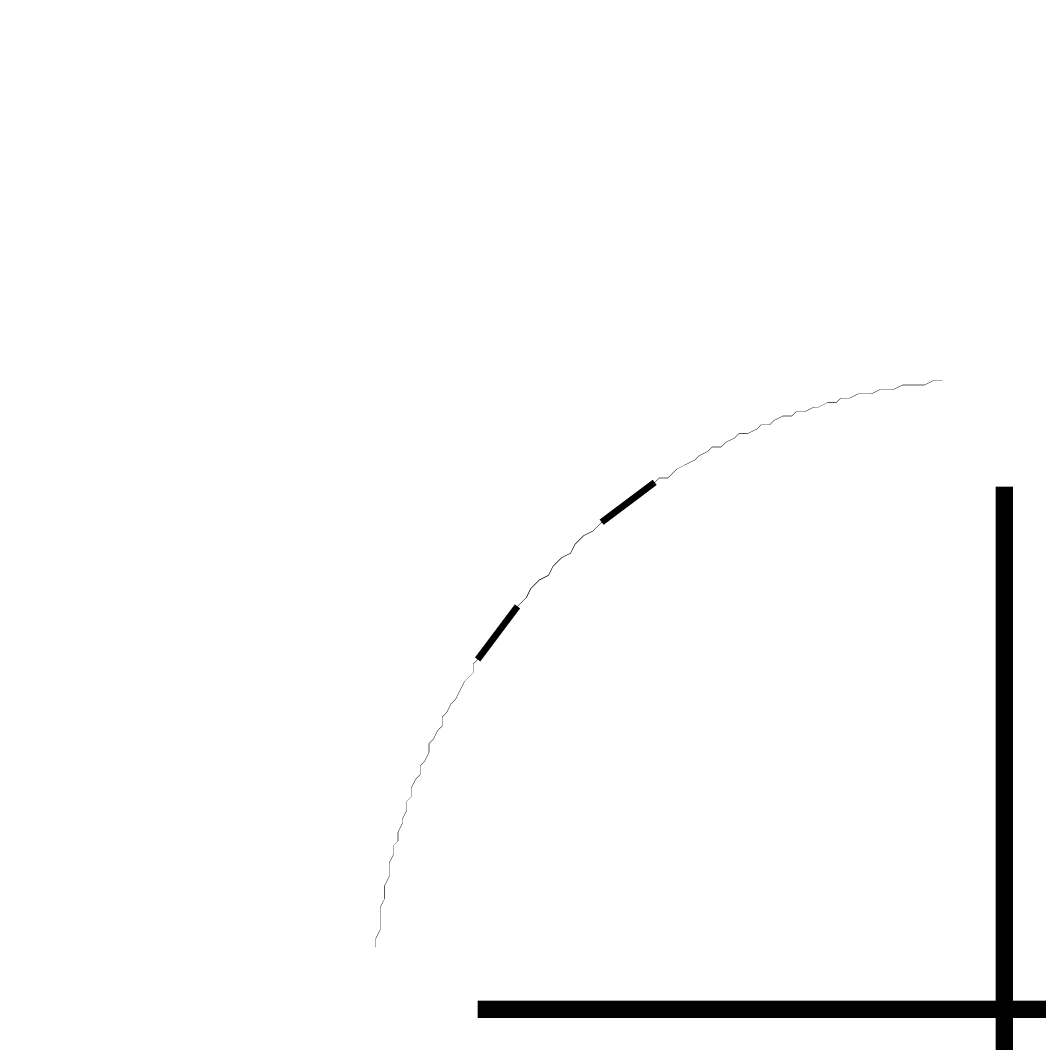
# Model space of a CAD drawing. Extents: x 0 to 595, y -1 to 841.
# Drawn here: x 387.906 to 392.782, y 172.206 to 177.1 of the extents above; entities that cross this region are included whole.
import ezdxf

# ---------------------------------------------------------------- set-up
doc = ezdxf.new("R2010")
doc.units = 0
doc.header["$MEASUREMENT"] = 0
doc.header["$XCLIPFRAME"] = 2
doc.linetypes.add('atContinuous2', pattern=[0])
doc.layers.add('at_Entity', color=7, linetype='Continuous')
picture_1 = doc.add_image_def('image1.jpg', size_in_pixel=(1446, 2048))

msp = doc.modelspace()

# ---------------------------------------------------------------- linework, layer by layer
at = {"layer": 'at_Entity', "color": 7}
for points in [[(389.6061, 172.6661, 0.00212, 0.00212, 0), (389.6061, 172.7084, 0.00212, 0.00212, 0), (389.6273, 172.7508, 0.00212, 0.00212, 0), (389.6273, 172.8567, 0.00212, 0.00212, 0), (389.6485, 172.899, 0.00212, 0.00212, 0), (389.6485, 172.9626, 0.00212, 0.00212, 0), (389.6696, 173.0049, 0.00212, 0.00212, 0), (389.6696, 173.0685, 0.00212, 0.00212, 0), (389.6908, 173.1108, 0.00212, 0.00212, 0), (389.6908, 173.1532, 0.00212, 0.00212, 0), (389.712, 173.1744, 0.00212, 0.00212, 0), (389.712, 173.2167, 0.00212, 0.00212, 0), (389.7332, 173.2591, 0.00212, 0.00212, 0), (389.7332, 173.2803, 0.00212, 0.00212, 0), (389.7544, 173.3226, 0.00212, 0.00212, 0), (389.7544, 173.365, 0.00212, 0.00212, 0), (389.7755, 173.3862, 0.00212, 0.00212, 0), (389.7755, 173.4285, 0.00212, 0.00212, 0), (389.7967, 173.4709, 0.00212, 0.00212, 0), (389.8179, 173.4921, 0.00212, 0.00212, 0), (389.8179, 173.5344, 0.00212, 0.00212, 0), (389.8391, 173.5556, 0.00212, 0.00212, 0), (389.8603, 173.598, 0.00212, 0.00212, 0), (389.8603, 173.6403, 0.00212, 0.00212, 0), (389.8814, 173.6615, 0.00212, 0.00212, 0), (389.9026, 173.7039, 0.00212, 0.00212, 0), (389.9238, 173.7251, 0.00212, 0.00212, 0), (389.9238, 173.7674, 0.00212, 0.00212, 0), (389.945, 173.7886, 0.00212, 0.00212, 0), (389.9662, 173.831, 0.00212, 0.00212, 0), (389.9873, 173.8521, 0.00212, 0.00212, 0), (390.0085, 173.8945, 0.00212, 0.00212, 0), (390.0297, 173.9369, 0.00212, 0.00212, 0), (390.0509, 173.958, 0.00212, 0.00212, 0), (390.0721, 173.9792, 0.00212, 0.00212, 0), (390.0721, 174.0216, 0.00212, 0.00212, 0), (390.0932, 174.0428, 0.00212, 0.00212, 0), (390.2839, 174.2969, 0.00212, 0.00212, 0), (390.305, 174.3181, 0.00212, 0.00212, 0), (390.3262, 174.3393, 0.00212, 0.00212, 0), (390.3474, 174.3816, 0.00212, 0.00212, 0), (390.3686, 174.4028, 0.00212, 0.00212, 0), (390.3898, 174.424, 0.00212, 0.00212, 0), (390.4321, 174.4452, 0.00212, 0.00212, 0), (390.4533, 174.4875, 0.00212, 0.00212, 0), (390.4957, 174.5299, 0.00212, 0.00212, 0), (390.538, 174.5511, 0.00212, 0.00212, 0), (390.5592, 174.5934, 0.00212, 0.00212, 0), (390.5804, 174.6146, 0.00212, 0.00212, 0), (390.6016, 174.6358, 0.00212, 0.00212, 0), (390.6439, 174.657, 0.00212, 0.00212, 0), (390.6651, 174.6782, 0.00212, 0.00212, 0), (390.6863, 174.6993, 0.00212, 0.00212, 0), (390.9404, 174.89, 0.00212, 0.00212, 0), (390.9616, 174.9111, 0.00212, 0.00212, 0), (391.004, 174.9111, 0.00212, 0.00212, 0), (391.0252, 174.9323, 0.00212, 0.00212, 0), (391.0463, 174.9535, 0.00212, 0.00212, 0), (391.1311, 174.9959, 0.00212, 0.00212, 0), (391.1522, 175.017, 0.00212, 0.00212, 0), (391.1946, 175.0382, 0.00212, 0.00212, 0), (391.2158, 175.0594, 0.00212, 0.00212, 0), (391.2581, 175.0594, 0.00212, 0.00212, 0), (391.2793, 175.0806, 0.00212, 0.00212, 0), (391.3217, 175.1018, 0.00212, 0.00212, 0), (391.3429, 175.1229, 0.00212, 0.00212, 0), (391.3852, 175.1229, 0.00212, 0.00212, 0), (391.4276, 175.1441, 0.00212, 0.00212, 0), (391.4488, 175.1653, 0.00212, 0.00212, 0), (391.4911, 175.1653, 0.00212, 0.00212, 0), (391.5123, 175.1865, 0.00212, 0.00212, 0), (391.5547, 175.2077, 0.00212, 0.00212, 0), (391.597, 175.2077, 0.00212, 0.00212, 0), (391.6182, 175.2288, 0.00212, 0.00212, 0), (391.6606, 175.2288, 0.00212, 0.00212, 0), (391.7029, 175.25, 0.00212, 0.00212, 0), (391.7241, 175.25, 0.00212, 0.00212, 0), (391.7665, 175.2712, 0.00212, 0.00212, 0), (391.8088, 175.2712, 0.00212, 0.00212, 0), (391.83, 175.2924, 0.00212, 0.00212, 0), (391.8724, 175.2924, 0.00212, 0.00212, 0), (391.9147, 175.3136, 0.00212, 0.00212, 0), (391.9783, 175.3136, 0.00212, 0.00212, 0), (392.0206, 175.3347, 0.00212, 0.00212, 0), (392.0842, 175.3347, 0.00212, 0.00212, 0), (392.1265, 175.3559, 0.00212, 0.00212, 0), (392.2324, 175.3559, 0.00212, 0.00212, 0), (392.2748, 175.3771, 0.00212, 0.00212, 0), (392.3171, 175.3771, 0.00212, 0.00212, 0)], [(389.6061, 172.6661, 0.00212, 0.00212, 0), (389.6061, 172.7084, 0.00212, 0.00212, 0), (389.6273, 172.7508, 0.00212, 0.00212, 0), (389.6273, 172.8567, 0.00212, 0.00212, 0), (389.6485, 172.899, 0.00212, 0.00212, 0), (389.6485, 172.9626, 0.00212, 0.00212, 0), (389.6696, 173.0049, 0.00212, 0.00212, 0), (389.6696, 173.0685, 0.00212, 0.00212, 0), (389.6908, 173.1108, 0.00212, 0.00212, 0), (389.6908, 173.1532, 0.00212, 0.00212, 0), (389.712, 173.1744, 0.00212, 0.00212, 0), (389.712, 173.2167, 0.00212, 0.00212, 0), (389.7332, 173.2591, 0.00212, 0.00212, 0), (389.7332, 173.2803, 0.00212, 0.00212, 0), (389.7544, 173.3226, 0.00212, 0.00212, 0), (389.7544, 173.365, 0.00212, 0.00212, 0), (389.7755, 173.3862, 0.00212, 0.00212, 0), (389.7755, 173.4285, 0.00212, 0.00212, 0), (389.7967, 173.4709, 0.00212, 0.00212, 0), (389.8179, 173.4921, 0.00212, 0.00212, 0), (389.8179, 173.5344, 0.00212, 0.00212, 0), (389.8391, 173.5556, 0.00212, 0.00212, 0), (389.8603, 173.598, 0.00212, 0.00212, 0), (389.8603, 173.6403, 0.00212, 0.00212, 0), (389.8814, 173.6615, 0.00212, 0.00212, 0), (389.9026, 173.7039, 0.00212, 0.00212, 0), (389.9238, 173.7251, 0.00212, 0.00212, 0), (389.9238, 173.7674, 0.00212, 0.00212, 0), (389.945, 173.7886, 0.00212, 0.00212, 0), (389.9662, 173.831, 0.00212, 0.00212, 0), (389.9873, 173.8521, 0.00212, 0.00212, 0), (390.0085, 173.8945, 0.00212, 0.00212, 0), (390.0297, 173.9369, 0.00212, 0.00212, 0), (390.0509, 173.958, 0.00212, 0.00212, 0), (390.0721, 173.9792, 0.00212, 0.00212, 0), (390.0721, 174.0216, 0.00212, 0.00212, 0), (390.0932, 174.0428, 0.00212, 0.00212, 0), (390.2839, 174.2969, 0.00212, 0.00212, 0), (390.305, 174.3181, 0.00212, 0.00212, 0), (390.3262, 174.3393, 0.00212, 0.00212, 0), (390.3474, 174.3816, 0.00212, 0.00212, 0), (390.3686, 174.4028, 0.00212, 0.00212, 0), (390.3898, 174.424, 0.00212, 0.00212, 0), (390.4321, 174.4452, 0.00212, 0.00212, 0), (390.4533, 174.4875, 0.00212, 0.00212, 0), (390.4957, 174.5299, 0.00212, 0.00212, 0), (390.538, 174.5511, 0.00212, 0.00212, 0), (390.5592, 174.5934, 0.00212, 0.00212, 0), (390.5804, 174.6146, 0.00212, 0.00212, 0), (390.6016, 174.6358, 0.00212, 0.00212, 0), (390.6439, 174.657, 0.00212, 0.00212, 0), (390.6651, 174.6782, 0.00212, 0.00212, 0), (390.6863, 174.6993, 0.00212, 0.00212, 0), (390.9404, 174.89, 0.00212, 0.00212, 0), (390.9616, 174.9111, 0.00212, 0.00212, 0), (391.004, 174.9111, 0.00212, 0.00212, 0), (391.0252, 174.9323, 0.00212, 0.00212, 0), (391.0463, 174.9535, 0.00212, 0.00212, 0), (391.1311, 174.9959, 0.00212, 0.00212, 0), (391.1522, 175.017, 0.00212, 0.00212, 0), (391.1946, 175.0382, 0.00212, 0.00212, 0), (391.2158, 175.0594, 0.00212, 0.00212, 0), (391.2581, 175.0594, 0.00212, 0.00212, 0), (391.2793, 175.0806, 0.00212, 0.00212, 0), (391.3217, 175.1018, 0.00212, 0.00212, 0), (391.3429, 175.1229, 0.00212, 0.00212, 0), (391.3852, 175.1229, 0.00212, 0.00212, 0), (391.4276, 175.1441, 0.00212, 0.00212, 0), (391.4488, 175.1653, 0.00212, 0.00212, 0), (391.4911, 175.1653, 0.00212, 0.00212, 0), (391.5123, 175.1865, 0.00212, 0.00212, 0), (391.5547, 175.2077, 0.00212, 0.00212, 0), (391.597, 175.2077, 0.00212, 0.00212, 0), (391.6182, 175.2288, 0.00212, 0.00212, 0), (391.6606, 175.2288, 0.00212, 0.00212, 0), (391.7029, 175.25, 0.00212, 0.00212, 0), (391.7241, 175.25, 0.00212, 0.00212, 0), (391.7665, 175.2712, 0.00212, 0.00212, 0), (391.8088, 175.2712, 0.00212, 0.00212, 0), (391.83, 175.2924, 0.00212, 0.00212, 0), (391.8724, 175.2924, 0.00212, 0.00212, 0), (391.9147, 175.3136, 0.00212, 0.00212, 0), (391.9783, 175.3136, 0.00212, 0.00212, 0), (392.0206, 175.3347, 0.00212, 0.00212, 0), (392.0842, 175.3347, 0.00212, 0.00212, 0), (392.1265, 175.3559, 0.00212, 0.00212, 0), (392.2324, 175.3559, 0.00212, 0.00212, 0), (392.2748, 175.3771, 0.00212, 0.00212, 0), (392.3171, 175.3771, 0.00212, 0.00212, 0)], [(389.6061, 172.6661, 0.00212, 0.00212, 0), (389.6061, 172.7084, 0.00212, 0.00212, 0), (389.6273, 172.7508, 0.00212, 0.00212, 0), (389.6273, 172.8567, 0.00212, 0.00212, 0), (389.6485, 172.899, 0.00212, 0.00212, 0), (389.6485, 172.9626, 0.00212, 0.00212, 0), (389.6696, 173.0049, 0.00212, 0.00212, 0), (389.6696, 173.0685, 0.00212, 0.00212, 0), (389.6908, 173.1108, 0.00212, 0.00212, 0), (389.6908, 173.1532, 0.00212, 0.00212, 0), (389.712, 173.1744, 0.00212, 0.00212, 0), (389.712, 173.2167, 0.00212, 0.00212, 0), (389.7332, 173.2591, 0.00212, 0.00212, 0), (389.7332, 173.2803, 0.00212, 0.00212, 0), (389.7544, 173.3226, 0.00212, 0.00212, 0), (389.7544, 173.365, 0.00212, 0.00212, 0), (389.7755, 173.3862, 0.00212, 0.00212, 0), (389.7755, 173.4285, 0.00212, 0.00212, 0), (389.7967, 173.4709, 0.00212, 0.00212, 0), (389.8179, 173.4921, 0.00212, 0.00212, 0), (389.8179, 173.5344, 0.00212, 0.00212, 0), (389.8391, 173.5556, 0.00212, 0.00212, 0), (389.8603, 173.598, 0.00212, 0.00212, 0), (389.8603, 173.6403, 0.00212, 0.00212, 0), (389.8814, 173.6615, 0.00212, 0.00212, 0), (389.9026, 173.7039, 0.00212, 0.00212, 0), (389.9238, 173.7251, 0.00212, 0.00212, 0), (389.9238, 173.7674, 0.00212, 0.00212, 0), (389.945, 173.7886, 0.00212, 0.00212, 0), (389.9662, 173.831, 0.00212, 0.00212, 0), (389.9873, 173.8521, 0.00212, 0.00212, 0), (390.0085, 173.8945, 0.00212, 0.00212, 0), (390.0297, 173.9369, 0.00212, 0.00212, 0), (390.0509, 173.958, 0.00212, 0.00212, 0), (390.0721, 173.9792, 0.00212, 0.00212, 0), (390.0721, 174.0216, 0.00212, 0.00212, 0), (390.0932, 174.0428, 0.00212, 0.00212, 0), (390.2839, 174.2969, 0.00212, 0.00212, 0), (390.305, 174.3181, 0.00212, 0.00212, 0), (390.3262, 174.3393, 0.00212, 0.00212, 0), (390.3474, 174.3816, 0.00212, 0.00212, 0), (390.3686, 174.4028, 0.00212, 0.00212, 0), (390.3898, 174.424, 0.00212, 0.00212, 0), (390.4321, 174.4452, 0.00212, 0.00212, 0), (390.4533, 174.4875, 0.00212, 0.00212, 0), (390.4957, 174.5299, 0.00212, 0.00212, 0), (390.538, 174.5511, 0.00212, 0.00212, 0), (390.5592, 174.5934, 0.00212, 0.00212, 0), (390.5804, 174.6146, 0.00212, 0.00212, 0), (390.6016, 174.6358, 0.00212, 0.00212, 0), (390.6439, 174.657, 0.00212, 0.00212, 0), (390.6651, 174.6782, 0.00212, 0.00212, 0), (390.6863, 174.6993, 0.00212, 0.00212, 0), (390.9404, 174.89, 0.00212, 0.00212, 0), (390.9616, 174.9111, 0.00212, 0.00212, 0), (391.004, 174.9111, 0.00212, 0.00212, 0), (391.0252, 174.9323, 0.00212, 0.00212, 0), (391.0463, 174.9535, 0.00212, 0.00212, 0), (391.1311, 174.9959, 0.00212, 0.00212, 0), (391.1522, 175.017, 0.00212, 0.00212, 0), (391.1946, 175.0382, 0.00212, 0.00212, 0), (391.2158, 175.0594, 0.00212, 0.00212, 0), (391.2581, 175.0594, 0.00212, 0.00212, 0), (391.2793, 175.0806, 0.00212, 0.00212, 0), (391.3217, 175.1018, 0.00212, 0.00212, 0), (391.3429, 175.1229, 0.00212, 0.00212, 0), (391.3852, 175.1229, 0.00212, 0.00212, 0), (391.4276, 175.1441, 0.00212, 0.00212, 0), (391.4488, 175.1653, 0.00212, 0.00212, 0), (391.4911, 175.1653, 0.00212, 0.00212, 0), (391.5123, 175.1865, 0.00212, 0.00212, 0), (391.5547, 175.2077, 0.00212, 0.00212, 0), (391.597, 175.2077, 0.00212, 0.00212, 0), (391.6182, 175.2288, 0.00212, 0.00212, 0), (391.6606, 175.2288, 0.00212, 0.00212, 0), (391.7029, 175.25, 0.00212, 0.00212, 0), (391.7241, 175.25, 0.00212, 0.00212, 0), (391.7665, 175.2712, 0.00212, 0.00212, 0), (391.8088, 175.2712, 0.00212, 0.00212, 0), (391.83, 175.2924, 0.00212, 0.00212, 0), (391.8724, 175.2924, 0.00212, 0.00212, 0), (391.9147, 175.3136, 0.00212, 0.00212, 0), (391.9783, 175.3136, 0.00212, 0.00212, 0), (392.0206, 175.3347, 0.00212, 0.00212, 0), (392.0842, 175.3347, 0.00212, 0.00212, 0), (392.1265, 175.3559, 0.00212, 0.00212, 0), (392.2324, 175.3559, 0.00212, 0.00212, 0), (392.2748, 175.3771, 0.00212, 0.00212, 0), (392.3171, 175.3771, 0.00212, 0.00212, 0)], [(389.6061, 172.6661, 0.00212, 0.00212, 0), (389.6061, 172.7084, 0.00212, 0.00212, 0), (389.6273, 172.7508, 0.00212, 0.00212, 0), (389.6273, 172.8567, 0.00212, 0.00212, 0), (389.6485, 172.899, 0.00212, 0.00212, 0), (389.6485, 172.9626, 0.00212, 0.00212, 0), (389.6696, 173.0049, 0.00212, 0.00212, 0), (389.6696, 173.0685, 0.00212, 0.00212, 0), (389.6908, 173.1108, 0.00212, 0.00212, 0), (389.6908, 173.1532, 0.00212, 0.00212, 0), (389.712, 173.1744, 0.00212, 0.00212, 0), (389.712, 173.2167, 0.00212, 0.00212, 0), (389.7332, 173.2591, 0.00212, 0.00212, 0), (389.7332, 173.2803, 0.00212, 0.00212, 0), (389.7544, 173.3226, 0.00212, 0.00212, 0), (389.7544, 173.365, 0.00212, 0.00212, 0), (389.7755, 173.3862, 0.00212, 0.00212, 0), (389.7755, 173.4285, 0.00212, 0.00212, 0), (389.7967, 173.4709, 0.00212, 0.00212, 0), (389.8179, 173.4921, 0.00212, 0.00212, 0), (389.8179, 173.5344, 0.00212, 0.00212, 0), (389.8391, 173.5556, 0.00212, 0.00212, 0), (389.8603, 173.598, 0.00212, 0.00212, 0), (389.8603, 173.6403, 0.00212, 0.00212, 0), (389.8814, 173.6615, 0.00212, 0.00212, 0), (389.9026, 173.7039, 0.00212, 0.00212, 0), (389.9238, 173.7251, 0.00212, 0.00212, 0), (389.9238, 173.7674, 0.00212, 0.00212, 0), (389.945, 173.7886, 0.00212, 0.00212, 0), (389.9662, 173.831, 0.00212, 0.00212, 0), (389.9873, 173.8521, 0.00212, 0.00212, 0), (390.0085, 173.8945, 0.00212, 0.00212, 0), (390.0297, 173.9369, 0.00212, 0.00212, 0), (390.0509, 173.958, 0.00212, 0.00212, 0), (390.0721, 173.9792, 0.00212, 0.00212, 0), (390.0721, 174.0216, 0.00212, 0.00212, 0), (390.0932, 174.0428, 0.00212, 0.00212, 0), (390.2839, 174.2969, 0.00212, 0.00212, 0), (390.305, 174.3181, 0.00212, 0.00212, 0), (390.3262, 174.3393, 0.00212, 0.00212, 0), (390.3474, 174.3816, 0.00212, 0.00212, 0), (390.3686, 174.4028, 0.00212, 0.00212, 0), (390.3898, 174.424, 0.00212, 0.00212, 0), (390.4321, 174.4452, 0.00212, 0.00212, 0), (390.4533, 174.4875, 0.00212, 0.00212, 0), (390.4957, 174.5299, 0.00212, 0.00212, 0), (390.538, 174.5511, 0.00212, 0.00212, 0), (390.5592, 174.5934, 0.00212, 0.00212, 0), (390.5804, 174.6146, 0.00212, 0.00212, 0), (390.6016, 174.6358, 0.00212, 0.00212, 0), (390.6439, 174.657, 0.00212, 0.00212, 0), (390.6651, 174.6782, 0.00212, 0.00212, 0), (390.6863, 174.6993, 0.00212, 0.00212, 0), (390.9404, 174.89, 0.00212, 0.00212, 0), (390.9616, 174.9111, 0.00212, 0.00212, 0), (391.004, 174.9111, 0.00212, 0.00212, 0), (391.0252, 174.9323, 0.00212, 0.00212, 0), (391.0463, 174.9535, 0.00212, 0.00212, 0), (391.1311, 174.9959, 0.00212, 0.00212, 0), (391.1522, 175.017, 0.00212, 0.00212, 0), (391.1946, 175.0382, 0.00212, 0.00212, 0), (391.2158, 175.0594, 0.00212, 0.00212, 0), (391.2581, 175.0594, 0.00212, 0.00212, 0), (391.2793, 175.0806, 0.00212, 0.00212, 0), (391.3217, 175.1018, 0.00212, 0.00212, 0), (391.3429, 175.1229, 0.00212, 0.00212, 0), (391.3852, 175.1229, 0.00212, 0.00212, 0), (391.4276, 175.1441, 0.00212, 0.00212, 0), (391.4488, 175.1653, 0.00212, 0.00212, 0), (391.4911, 175.1653, 0.00212, 0.00212, 0), (391.5123, 175.1865, 0.00212, 0.00212, 0), (391.5547, 175.2077, 0.00212, 0.00212, 0), (391.597, 175.2077, 0.00212, 0.00212, 0), (391.6182, 175.2288, 0.00212, 0.00212, 0), (391.6606, 175.2288, 0.00212, 0.00212, 0), (391.7029, 175.25, 0.00212, 0.00212, 0), (391.7241, 175.25, 0.00212, 0.00212, 0), (391.7665, 175.2712, 0.00212, 0.00212, 0), (391.8088, 175.2712, 0.00212, 0.00212, 0), (391.83, 175.2924, 0.00212, 0.00212, 0), (391.8724, 175.2924, 0.00212, 0.00212, 0), (391.9147, 175.3136, 0.00212, 0.00212, 0), (391.9783, 175.3136, 0.00212, 0.00212, 0), (392.0206, 175.3347, 0.00212, 0.00212, 0), (392.0842, 175.3347, 0.00212, 0.00212, 0), (392.1265, 175.3559, 0.00212, 0.00212, 0), (392.2324, 175.3559, 0.00212, 0.00212, 0), (392.2748, 175.3771, 0.00212, 0.00212, 0), (392.3171, 175.3771, 0.00212, 0.00212, 0)], [(389.6061, 172.6661, 0.00212, 0.00212, 0), (389.6061, 172.7084, 0.00212, 0.00212, 0), (389.6273, 172.7508, 0.00212, 0.00212, 0), (389.6273, 172.8567, 0.00212, 0.00212, 0), (389.6485, 172.899, 0.00212, 0.00212, 0), (389.6485, 172.9626, 0.00212, 0.00212, 0), (389.6696, 173.0049, 0.00212, 0.00212, 0), (389.6696, 173.0685, 0.00212, 0.00212, 0), (389.6908, 173.1108, 0.00212, 0.00212, 0), (389.6908, 173.1532, 0.00212, 0.00212, 0), (389.712, 173.1744, 0.00212, 0.00212, 0), (389.712, 173.2167, 0.00212, 0.00212, 0), (389.7332, 173.2591, 0.00212, 0.00212, 0), (389.7332, 173.2803, 0.00212, 0.00212, 0), (389.7544, 173.3226, 0.00212, 0.00212, 0), (389.7544, 173.365, 0.00212, 0.00212, 0), (389.7755, 173.3862, 0.00212, 0.00212, 0), (389.7755, 173.4285, 0.00212, 0.00212, 0), (389.7967, 173.4709, 0.00212, 0.00212, 0), (389.8179, 173.4921, 0.00212, 0.00212, 0), (389.8179, 173.5344, 0.00212, 0.00212, 0), (389.8391, 173.5556, 0.00212, 0.00212, 0), (389.8603, 173.598, 0.00212, 0.00212, 0), (389.8603, 173.6403, 0.00212, 0.00212, 0), (389.8814, 173.6615, 0.00212, 0.00212, 0), (389.9026, 173.7039, 0.00212, 0.00212, 0), (389.9238, 173.7251, 0.00212, 0.00212, 0), (389.9238, 173.7674, 0.00212, 0.00212, 0), (389.945, 173.7886, 0.00212, 0.00212, 0), (389.9662, 173.831, 0.00212, 0.00212, 0), (389.9873, 173.8521, 0.00212, 0.00212, 0), (390.0085, 173.8945, 0.00212, 0.00212, 0), (390.0297, 173.9369, 0.00212, 0.00212, 0), (390.0509, 173.958, 0.00212, 0.00212, 0), (390.0721, 173.9792, 0.00212, 0.00212, 0), (390.0721, 174.0216, 0.00212, 0.00212, 0), (390.0932, 174.0428, 0.00212, 0.00212, 0), (390.2839, 174.2969, 0.00212, 0.00212, 0), (390.305, 174.3181, 0.00212, 0.00212, 0), (390.3262, 174.3393, 0.00212, 0.00212, 0), (390.3474, 174.3816, 0.00212, 0.00212, 0), (390.3686, 174.4028, 0.00212, 0.00212, 0), (390.3898, 174.424, 0.00212, 0.00212, 0), (390.4321, 174.4452, 0.00212, 0.00212, 0), (390.4533, 174.4875, 0.00212, 0.00212, 0), (390.4957, 174.5299, 0.00212, 0.00212, 0), (390.538, 174.5511, 0.00212, 0.00212, 0), (390.5592, 174.5934, 0.00212, 0.00212, 0), (390.5804, 174.6146, 0.00212, 0.00212, 0), (390.6016, 174.6358, 0.00212, 0.00212, 0), (390.6439, 174.657, 0.00212, 0.00212, 0), (390.6651, 174.6782, 0.00212, 0.00212, 0), (390.6863, 174.6993, 0.00212, 0.00212, 0), (390.9404, 174.89, 0.00212, 0.00212, 0), (390.9616, 174.9111, 0.00212, 0.00212, 0), (391.004, 174.9111, 0.00212, 0.00212, 0), (391.0252, 174.9323, 0.00212, 0.00212, 0), (391.0463, 174.9535, 0.00212, 0.00212, 0), (391.1311, 174.9959, 0.00212, 0.00212, 0), (391.1522, 175.017, 0.00212, 0.00212, 0), (391.1946, 175.0382, 0.00212, 0.00212, 0), (391.2158, 175.0594, 0.00212, 0.00212, 0), (391.2581, 175.0594, 0.00212, 0.00212, 0), (391.2793, 175.0806, 0.00212, 0.00212, 0), (391.3217, 175.1018, 0.00212, 0.00212, 0), (391.3429, 175.1229, 0.00212, 0.00212, 0), (391.3852, 175.1229, 0.00212, 0.00212, 0), (391.4276, 175.1441, 0.00212, 0.00212, 0), (391.4488, 175.1653, 0.00212, 0.00212, 0), (391.4911, 175.1653, 0.00212, 0.00212, 0), (391.5123, 175.1865, 0.00212, 0.00212, 0), (391.5547, 175.2077, 0.00212, 0.00212, 0), (391.597, 175.2077, 0.00212, 0.00212, 0), (391.6182, 175.2288, 0.00212, 0.00212, 0), (391.6606, 175.2288, 0.00212, 0.00212, 0), (391.7029, 175.25, 0.00212, 0.00212, 0), (391.7241, 175.25, 0.00212, 0.00212, 0), (391.7665, 175.2712, 0.00212, 0.00212, 0), (391.8088, 175.2712, 0.00212, 0.00212, 0), (391.83, 175.2924, 0.00212, 0.00212, 0), (391.8724, 175.2924, 0.00212, 0.00212, 0), (391.9147, 175.3136, 0.00212, 0.00212, 0), (391.9783, 175.3136, 0.00212, 0.00212, 0), (392.0206, 175.3347, 0.00212, 0.00212, 0), (392.0842, 175.3347, 0.00212, 0.00212, 0), (392.1265, 175.3559, 0.00212, 0.00212, 0), (392.2324, 175.3559, 0.00212, 0.00212, 0), (392.2748, 175.3771, 0.00212, 0.00212, 0), (392.3171, 175.3771, 0.00212, 0.00212, 0)], [(390.2839, 174.2969, 0.00212, 0.00212, 0), (390.305, 174.3181, 0.00212, 0.00212, 0), (390.3262, 174.3393, 0.00212, 0.00212, 0), (390.3474, 174.3816, 0.00212, 0.00212, 0), (390.3686, 174.4028, 0.00212, 0.00212, 0), (390.3898, 174.424, 0.00212, 0.00212, 0), (390.4321, 174.4452, 0.00212, 0.00212, 0), (390.4533, 174.4875, 0.00212, 0.00212, 0), (390.4957, 174.5299, 0.00212, 0.00212, 0), (390.538, 174.5511, 0.00212, 0.00212, 0), (390.5592, 174.5934, 0.00212, 0.00212, 0), (390.5804, 174.6146, 0.00212, 0.00212, 0), (390.6016, 174.6358, 0.00212, 0.00212, 0), (390.6439, 174.657, 0.00212, 0.00212, 0), (390.6651, 174.6782, 0.00212, 0.00212, 0), (390.6863, 174.6993, 0.00212, 0.00212, 0), (390.9404, 174.89, 0.00212, 0.00212, 0), (390.9616, 174.9111, 0.00212, 0.00212, 0), (391.004, 174.9111, 0.00212, 0.00212, 0), (391.0252, 174.9323, 0.00212, 0.00212, 0), (391.0463, 174.9535, 0.00212, 0.00212, 0), (391.1311, 174.9959, 0.00212, 0.00212, 0), (391.1522, 175.017, 0.00212, 0.00212, 0), (391.1946, 175.0382, 0.00212, 0.00212, 0), (391.2158, 175.0594, 0.00212, 0.00212, 0), (391.2581, 175.0594, 0.00212, 0.00212, 0), (391.2793, 175.0806, 0.00212, 0.00212, 0), (391.3217, 175.1018, 0.00212, 0.00212, 0), (391.3429, 175.1229, 0.00212, 0.00212, 0), (391.3852, 175.1229, 0.00212, 0.00212, 0), (391.4276, 175.1441, 0.00212, 0.00212, 0), (391.4488, 175.1653, 0.00212, 0.00212, 0), (391.4911, 175.1653, 0.00212, 0.00212, 0), (391.5123, 175.1865, 0.00212, 0.00212, 0), (391.5547, 175.2077, 0.00212, 0.00212, 0), (391.597, 175.2077, 0.00212, 0.00212, 0), (391.6182, 175.2288, 0.00212, 0.00212, 0), (391.6606, 175.2288, 0.00212, 0.00212, 0), (391.7029, 175.25, 0.00212, 0.00212, 0), (391.7241, 175.25, 0.00212, 0.00212, 0), (391.7665, 175.2712, 0.00212, 0.00212, 0), (391.8088, 175.2712, 0.00212, 0.00212, 0), (391.83, 175.2924, 0.00212, 0.00212, 0), (391.8724, 175.2924, 0.00212, 0.00212, 0), (391.9147, 175.3136, 0.00212, 0.00212, 0), (391.9783, 175.3136, 0.00212, 0.00212, 0), (392.0206, 175.3347, 0.00212, 0.00212, 0), (392.0842, 175.3347, 0.00212, 0.00212, 0), (392.1265, 175.3559, 0.00212, 0.00212, 0), (392.2324, 175.3559, 0.00212, 0.00212, 0), (392.2748, 175.3771, 0.00212, 0.00212, 0), (392.3171, 175.3771, 0.00212, 0.00212, 0)], [(390.9404, 174.89, 0.00212, 0.00212, 0), (390.9616, 174.9111, 0.00212, 0.00212, 0), (391.004, 174.9111, 0.00212, 0.00212, 0), (391.0252, 174.9323, 0.00212, 0.00212, 0), (391.0463, 174.9535, 0.00212, 0.00212, 0), (391.1311, 174.9959, 0.00212, 0.00212, 0), (391.1522, 175.017, 0.00212, 0.00212, 0), (391.1946, 175.0382, 0.00212, 0.00212, 0), (391.2158, 175.0594, 0.00212, 0.00212, 0), (391.2581, 175.0594, 0.00212, 0.00212, 0), (391.2793, 175.0806, 0.00212, 0.00212, 0), (391.3217, 175.1018, 0.00212, 0.00212, 0), (391.3429, 175.1229, 0.00212, 0.00212, 0), (391.3852, 175.1229, 0.00212, 0.00212, 0), (391.4276, 175.1441, 0.00212, 0.00212, 0), (391.4488, 175.1653, 0.00212, 0.00212, 0), (391.4911, 175.1653, 0.00212, 0.00212, 0), (391.5123, 175.1865, 0.00212, 0.00212, 0), (391.5547, 175.2077, 0.00212, 0.00212, 0), (391.597, 175.2077, 0.00212, 0.00212, 0), (391.6182, 175.2288, 0.00212, 0.00212, 0), (391.6606, 175.2288, 0.00212, 0.00212, 0), (391.7029, 175.25, 0.00212, 0.00212, 0), (391.7241, 175.25, 0.00212, 0.00212, 0), (391.7665, 175.2712, 0.00212, 0.00212, 0), (391.8088, 175.2712, 0.00212, 0.00212, 0), (391.83, 175.2924, 0.00212, 0.00212, 0), (391.8724, 175.2924, 0.00212, 0.00212, 0), (391.9147, 175.3136, 0.00212, 0.00212, 0), (391.9783, 175.3136, 0.00212, 0.00212, 0), (392.0206, 175.3347, 0.00212, 0.00212, 0), (392.0842, 175.3347, 0.00212, 0.00212, 0), (392.1265, 175.3559, 0.00212, 0.00212, 0), (392.2324, 175.3559, 0.00212, 0.00212, 0), (392.2748, 175.3771, 0.00212, 0.00212, 0), (392.3171, 175.3771, 0.00212, 0.00212, 0)], [(390.6863, 174.6993, 0.0318, 0.0318, 0), (390.9404, 174.89, 0.0318, 0.0318, 0)], [(392.6137, 172.3695, 0.0822, 0.0822, 0), (392.6137, 174.8688, 0.0822, 0.0822, 0)], [(390.2839, 174.2969, 0.003, 0.003, 0), (390.305, 174.3181, 0.003, 0.003, 0), (390.3262, 174.3393, 0.003, 0.003, 0), (390.3474, 174.3816, 0.003, 0.003, 0), (390.3686, 174.4028, 0.003, 0.003, 0), (390.3898, 174.424, 0.003, 0.003, 0), (390.4321, 174.4452, 0.003, 0.003, 0), (390.4533, 174.4875, 0.003, 0.003, 0), (390.4957, 174.5299, 0.003, 0.003, 0), (390.538, 174.5511, 0.003, 0.003, 0), (390.5592, 174.5934, 0.003, 0.003, 0), (390.5804, 174.6146, 0.003, 0.003, 0), (390.6016, 174.6358, 0.003, 0.003, 0), (390.6439, 174.657, 0.003, 0.003, 0), (390.6651, 174.6782, 0.003, 0.003, 0), (390.6863, 174.6993, 0.003, 0.003, 0)], [(390.0932, 174.0428, 0.0318, 0.0318, 0), (390.2839, 174.2969, 0.0318, 0.0318, 0)], [(390.0932, 174.0428, 0.0318, 0.0318, 0), (390.2839, 174.2969, 0.0318, 0.0318, 0)], [(389.6061, 172.6661, 0.00212, 0.00212, 0), (389.6061, 172.7084, 0.00212, 0.00212, 0), (389.6273, 172.7508, 0.00212, 0.00212, 0), (389.6273, 172.8567, 0.00212, 0.00212, 0), (389.6485, 172.899, 0.00212, 0.00212, 0), (389.6485, 172.9626, 0.00212, 0.00212, 0), (389.6696, 173.0049, 0.00212, 0.00212, 0), (389.6696, 173.0685, 0.00212, 0.00212, 0), (389.6908, 173.1108, 0.00212, 0.00212, 0), (389.6908, 173.1532, 0.00212, 0.00212, 0), (389.712, 173.1744, 0.00212, 0.00212, 0), (389.712, 173.2167, 0.00212, 0.00212, 0), (389.7332, 173.2591, 0.00212, 0.00212, 0), (389.7332, 173.2803, 0.00212, 0.00212, 0), (389.7544, 173.3226, 0.00212, 0.00212, 0), (389.7544, 173.365, 0.00212, 0.00212, 0), (389.7755, 173.3862, 0.00212, 0.00212, 0), (389.7755, 173.4285, 0.00212, 0.00212, 0), (389.7967, 173.4709, 0.00212, 0.00212, 0), (389.8179, 173.4921, 0.00212, 0.00212, 0), (389.8179, 173.5344, 0.00212, 0.00212, 0), (389.8391, 173.5556, 0.00212, 0.00212, 0), (389.8603, 173.598, 0.00212, 0.00212, 0), (389.8603, 173.6403, 0.00212, 0.00212, 0), (389.8814, 173.6615, 0.00212, 0.00212, 0), (389.9026, 173.7039, 0.00212, 0.00212, 0), (389.9238, 173.7251, 0.00212, 0.00212, 0), (389.9238, 173.7674, 0.00212, 0.00212, 0), (389.945, 173.7886, 0.00212, 0.00212, 0), (389.9662, 173.831, 0.00212, 0.00212, 0), (389.9873, 173.8521, 0.00212, 0.00212, 0), (390.0085, 173.8945, 0.00212, 0.00212, 0), (390.0297, 173.9369, 0.00212, 0.00212, 0), (390.0509, 173.958, 0.00212, 0.00212, 0), (390.0721, 173.9792, 0.00212, 0.00212, 0), (390.0721, 174.0216, 0.00212, 0.00212, 0), (390.0932, 174.0428, 0.00212, 0.00212, 0)], [(389.6061, 172.6661, 0.00212, 0.00212, 0), (389.6061, 172.7084, 0.00212, 0.00212, 0), (389.6273, 172.7508, 0.00212, 0.00212, 0), (389.6273, 172.8567, 0.00212, 0.00212, 0), (389.6485, 172.899, 0.00212, 0.00212, 0), (389.6485, 172.9626, 0.00212, 0.00212, 0), (389.6696, 173.0049, 0.00212, 0.00212, 0), (389.6696, 173.0685, 0.00212, 0.00212, 0), (389.6908, 173.1108, 0.00212, 0.00212, 0), (389.6908, 173.1532, 0.00212, 0.00212, 0), (389.712, 173.1744, 0.00212, 0.00212, 0), (389.712, 173.2167, 0.00212, 0.00212, 0), (389.7332, 173.2591, 0.00212, 0.00212, 0), (389.7332, 173.2803, 0.00212, 0.00212, 0), (389.7544, 173.3226, 0.00212, 0.00212, 0), (389.7544, 173.365, 0.00212, 0.00212, 0), (389.7755, 173.3862, 0.00212, 0.00212, 0), (389.7755, 173.4285, 0.00212, 0.00212, 0), (389.7967, 173.4709, 0.00212, 0.00212, 0), (389.8179, 173.4921, 0.00212, 0.00212, 0), (389.8179, 173.5344, 0.00212, 0.00212, 0), (389.8391, 173.5556, 0.00212, 0.00212, 0), (389.8603, 173.598, 0.00212, 0.00212, 0), (389.8603, 173.6403, 0.00212, 0.00212, 0), (389.8814, 173.6615, 0.00212, 0.00212, 0), (389.9026, 173.7039, 0.00212, 0.00212, 0), (389.9238, 173.7251, 0.00212, 0.00212, 0), (389.9238, 173.7674, 0.00212, 0.00212, 0), (389.945, 173.7886, 0.00212, 0.00212, 0), (389.9662, 173.831, 0.00212, 0.00212, 0), (389.9873, 173.8521, 0.00212, 0.00212, 0), (390.0085, 173.8945, 0.00212, 0.00212, 0), (390.0297, 173.9369, 0.00212, 0.00212, 0), (390.0509, 173.958, 0.00212, 0.00212, 0), (390.0721, 173.9792, 0.00212, 0.00212, 0), (390.0721, 174.0216, 0.00212, 0.00212, 0), (390.0932, 174.0428, 0.00212, 0.00212, 0)], [(392.6137, 172.3695, 0.0822, 0.0822, 0), (390.0932, 172.3695, 0.0822, 0.0822, 0)], [(392.6137, 172.3695, 0.0822, 0.0822, 0), (392.6137, 169.8491, 0.0822, 0.0822, 0)], [(392.6137, 172.3695, 0.0822, 0.0822, 0), (395.1129, 172.3695, 0.0822, 0.0822, 0)]]:
    msp.add_lwpolyline(points, format="xyseb", dxfattribs=at)
at = {"layer": 'at_Entity', "color": 7, "linetype": 'atContinuous2'}
msp.add_circle((391.3839, 172.5478), 81.8383, dxfattribs=at)
for centre, radius, start, end in [((392.5501, 172.4297), 83.0044, 89.956147, 180.041503), ((392.6464, 172.4064), 83.0311, 359.974589, 90.022604), ((392.6784, 172.4458), 83.1443, 180.037953, 269.940779), ((392.5374, 172.4555), 83.1443, 270.037968, 359.940768)]:
    msp.add_arc(centre, radius, start, end, dxfattribs=at)

# ---------------------------------------------------------------- pictures from other files: only their frames are drawn
image = msp.add_image(picture_1, insert=(0, 0.0068), size_in_units=(594.459, 841.5449))
image.set_boundary_path([(0.02575, 2047.98345), (1446.02584, 2047.98345), (1446.02584, -0.01657), (0.02575, -0.01657), (0.02575, 2047.98345)])

doc.saveas('drawing.dxf')
